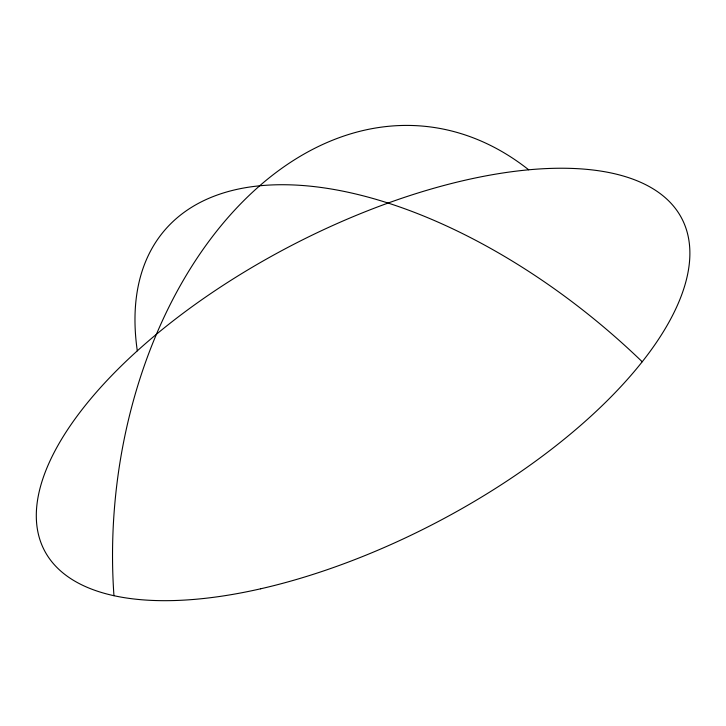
<?xml version="1.0" encoding="UTF-8"?>
<svg xmlns="http://www.w3.org/2000/svg" width="726" height="726" viewBox="0 0 726 726"><rect width="100%" height="100%" fill="white"/><g stroke="black" fill="none" stroke-linecap="round" stroke-linejoin="round"><path stroke-width="1.09" d="M137.305 350.849A402.64 212.074 40.6 0 1 287.805 184.785A402.64 212.074 40.6 0 1 642.22 361.775M113.955 595.71A398.783 270.381 -84.1 0 1 240.66 203.815A398.783 270.381 -84.1 0 1 528.7 169.802M260.607 588.804A359.325 156.317 -27.5 0 0 683.066 221.076A359.325 156.317 -27.5 0 0 145.599 343.489A359.325 156.317 -27.5 0 0 260.607 588.804"/></g></svg>
